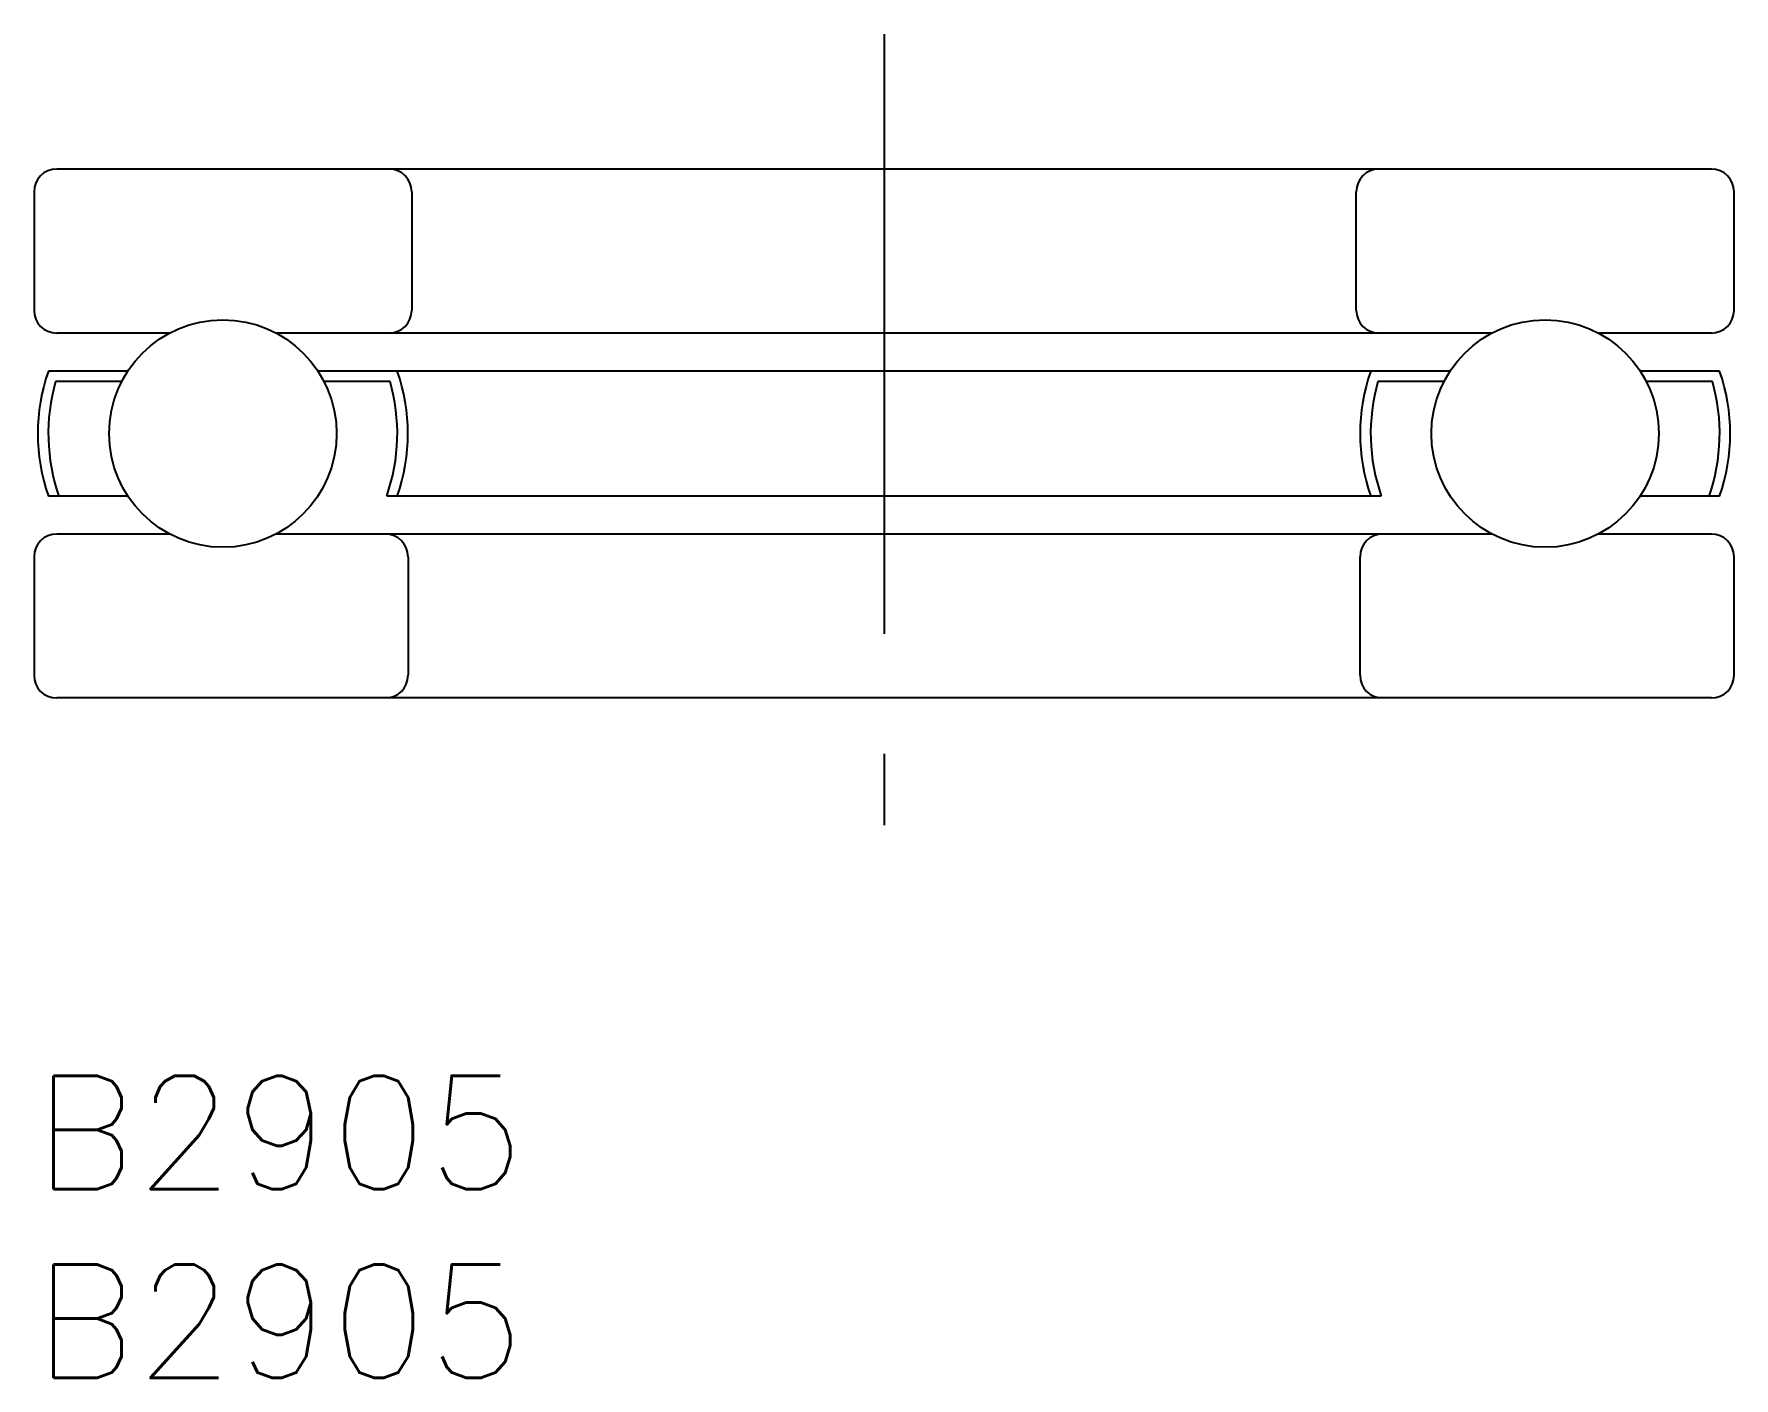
# Model space of a CAD drawing. Extents: x 0 to 45, y -8 to 27.6.
import ezdxf

# ---------------------------------------------------------------- set-up
doc = ezdxf.new("R2010")
doc.units = 0
doc.header["$LTSCALE"] = 0.5
doc.linetypes.add('CENTER', pattern=[50.8, 31.75, -6.35, 6.35, -6.35])
for name, color, linetype in [('MSM_CENTER', 1, 'CENTER'), ('MSM_CONTINUOUS', 7, 'CONTINUOUS'), ('MSM_PART_NUMBER', 7, 'CONTINUOUS')]:
    doc.layers.add(name, color=color, linetype=linetype)
doc.styles.get("Standard").update_dxf_attribs({"font": 'txt.shx', "height": 3, "bigfont": 'bigfont.shx'})

msp = doc.modelspace()

# ---------------------------------------------------------------- linework, layer by layer
at = {"layer": 'MSM_CENTER'}
msp.add_line((22.5, 27.576), (22.5, 6.635), dxfattribs=at)
at = {"layer": 'MSM_CONTINUOUS'}
for p, q in [((44.4, 24), (0.6, 24)), ((0, 23.4), (0, 20.26)), ((10, 23.4), (10, 20.26)), ((35, 20.26), (35, 23.4)), ((45, 20.26), (45, 23.4)), ((3.591, 19.66), (0.6, 19.66)), ((38.591, 19.66), (6.409, 19.66)), ((44.4, 19.66), (41.409, 19.66)), ((2.486, 18.655), (0.38, 18.655)), ((37.486, 18.655), (7.514, 18.655)), ((44.62, 18.655), (42.514, 18.655)), ((2.323, 18.375), (0.572, 18.375)), ((9.424, 18.375), (7.677, 18.375)), ((37.323, 18.375), (35.576, 18.375)), ((44.428, 18.375), (42.677, 18.375)), ((2.486, 15.344), (0.38, 15.344)), ((35.664, 15.344), (9.336, 15.344)), ((44.62, 15.344), (42.514, 15.344)), ((3.591, 14.34), (0.6, 14.34)), ((38.591, 14.34), (6.409, 14.34)), ((44.4, 14.34), (41.409, 14.34)), ((0, 13.74), (0, 10.6)), ((9.9, 13.74), (9.9, 10.6)), ((35.1, 10.6), (35.1, 13.74)), ((45, 10.6), (45, 13.74)), ((44.4, 10), (0.6, 10))]:
    msp.add_line(p, q, dxfattribs=at)
for centre in [(5, 17), (40, 17)]:
    msp.add_circle(centre, 3.01, dxfattribs=at)
for centre, radius, start, end in [((0.6, 23.4), 0.6, 90, 180), ((9.4, 23.4), 0.6, 0, 90), ((35.6, 23.4), 0.6, 90, 180), ((44.4, 23.4), 0.6, 0, 90), ((0.6, 20.26), 0.6, 180, 270), ((9.4, 20.26), 0.6, 270, 0), ((35.6, 20.26), 0.6, 180, 270), ((44.4, 20.26), 0.6, 270, 360), ((5.134, 17), 5.034, 160.8005, 199.1995), ((4.862, 17), 5.034, 340.8005, 19.1995), ((40.138, 17), 5.034, 160.8005, 199.1995), ((39.866, 17), 5.034, 340.8005, 19.1995), ((5.368, 16.999), 4.99, 163.983, 199.3581), ((4.628, 16.999), 4.99, 340.6419, 16.017), ((40.372, 16.999), 4.99, 163.983, 199.3581), ((39.632, 16.999), 4.99, 340.6419, 16.017), ((0.6, 13.74), 0.6, 90, 180), ((9.3, 13.74), 0.6, 0, 90), ((35.7, 13.74), 0.6, 90, 180), ((44.4, 13.74), 0.6, 0, 90), ((0.6, 10.6), 0.6, 180, 270), ((9.3, 10.6), 0.6, 270, 0), ((35.7, 10.6), 0.6, 180, 270), ((44.4, 10.6), 0.6, 270, 360)]:
    msp.add_arc(centre, radius, start, end, dxfattribs=at)

# ---------------------------------------------------------------- texts
at = {"layer": 'MSM_PART_NUMBER'}
for p in [(0, -3), (0, -8)]:
    msp.add_text('B2905', height=3, dxfattribs=at).set_placement(p)

doc.saveas('drawing.dxf')
